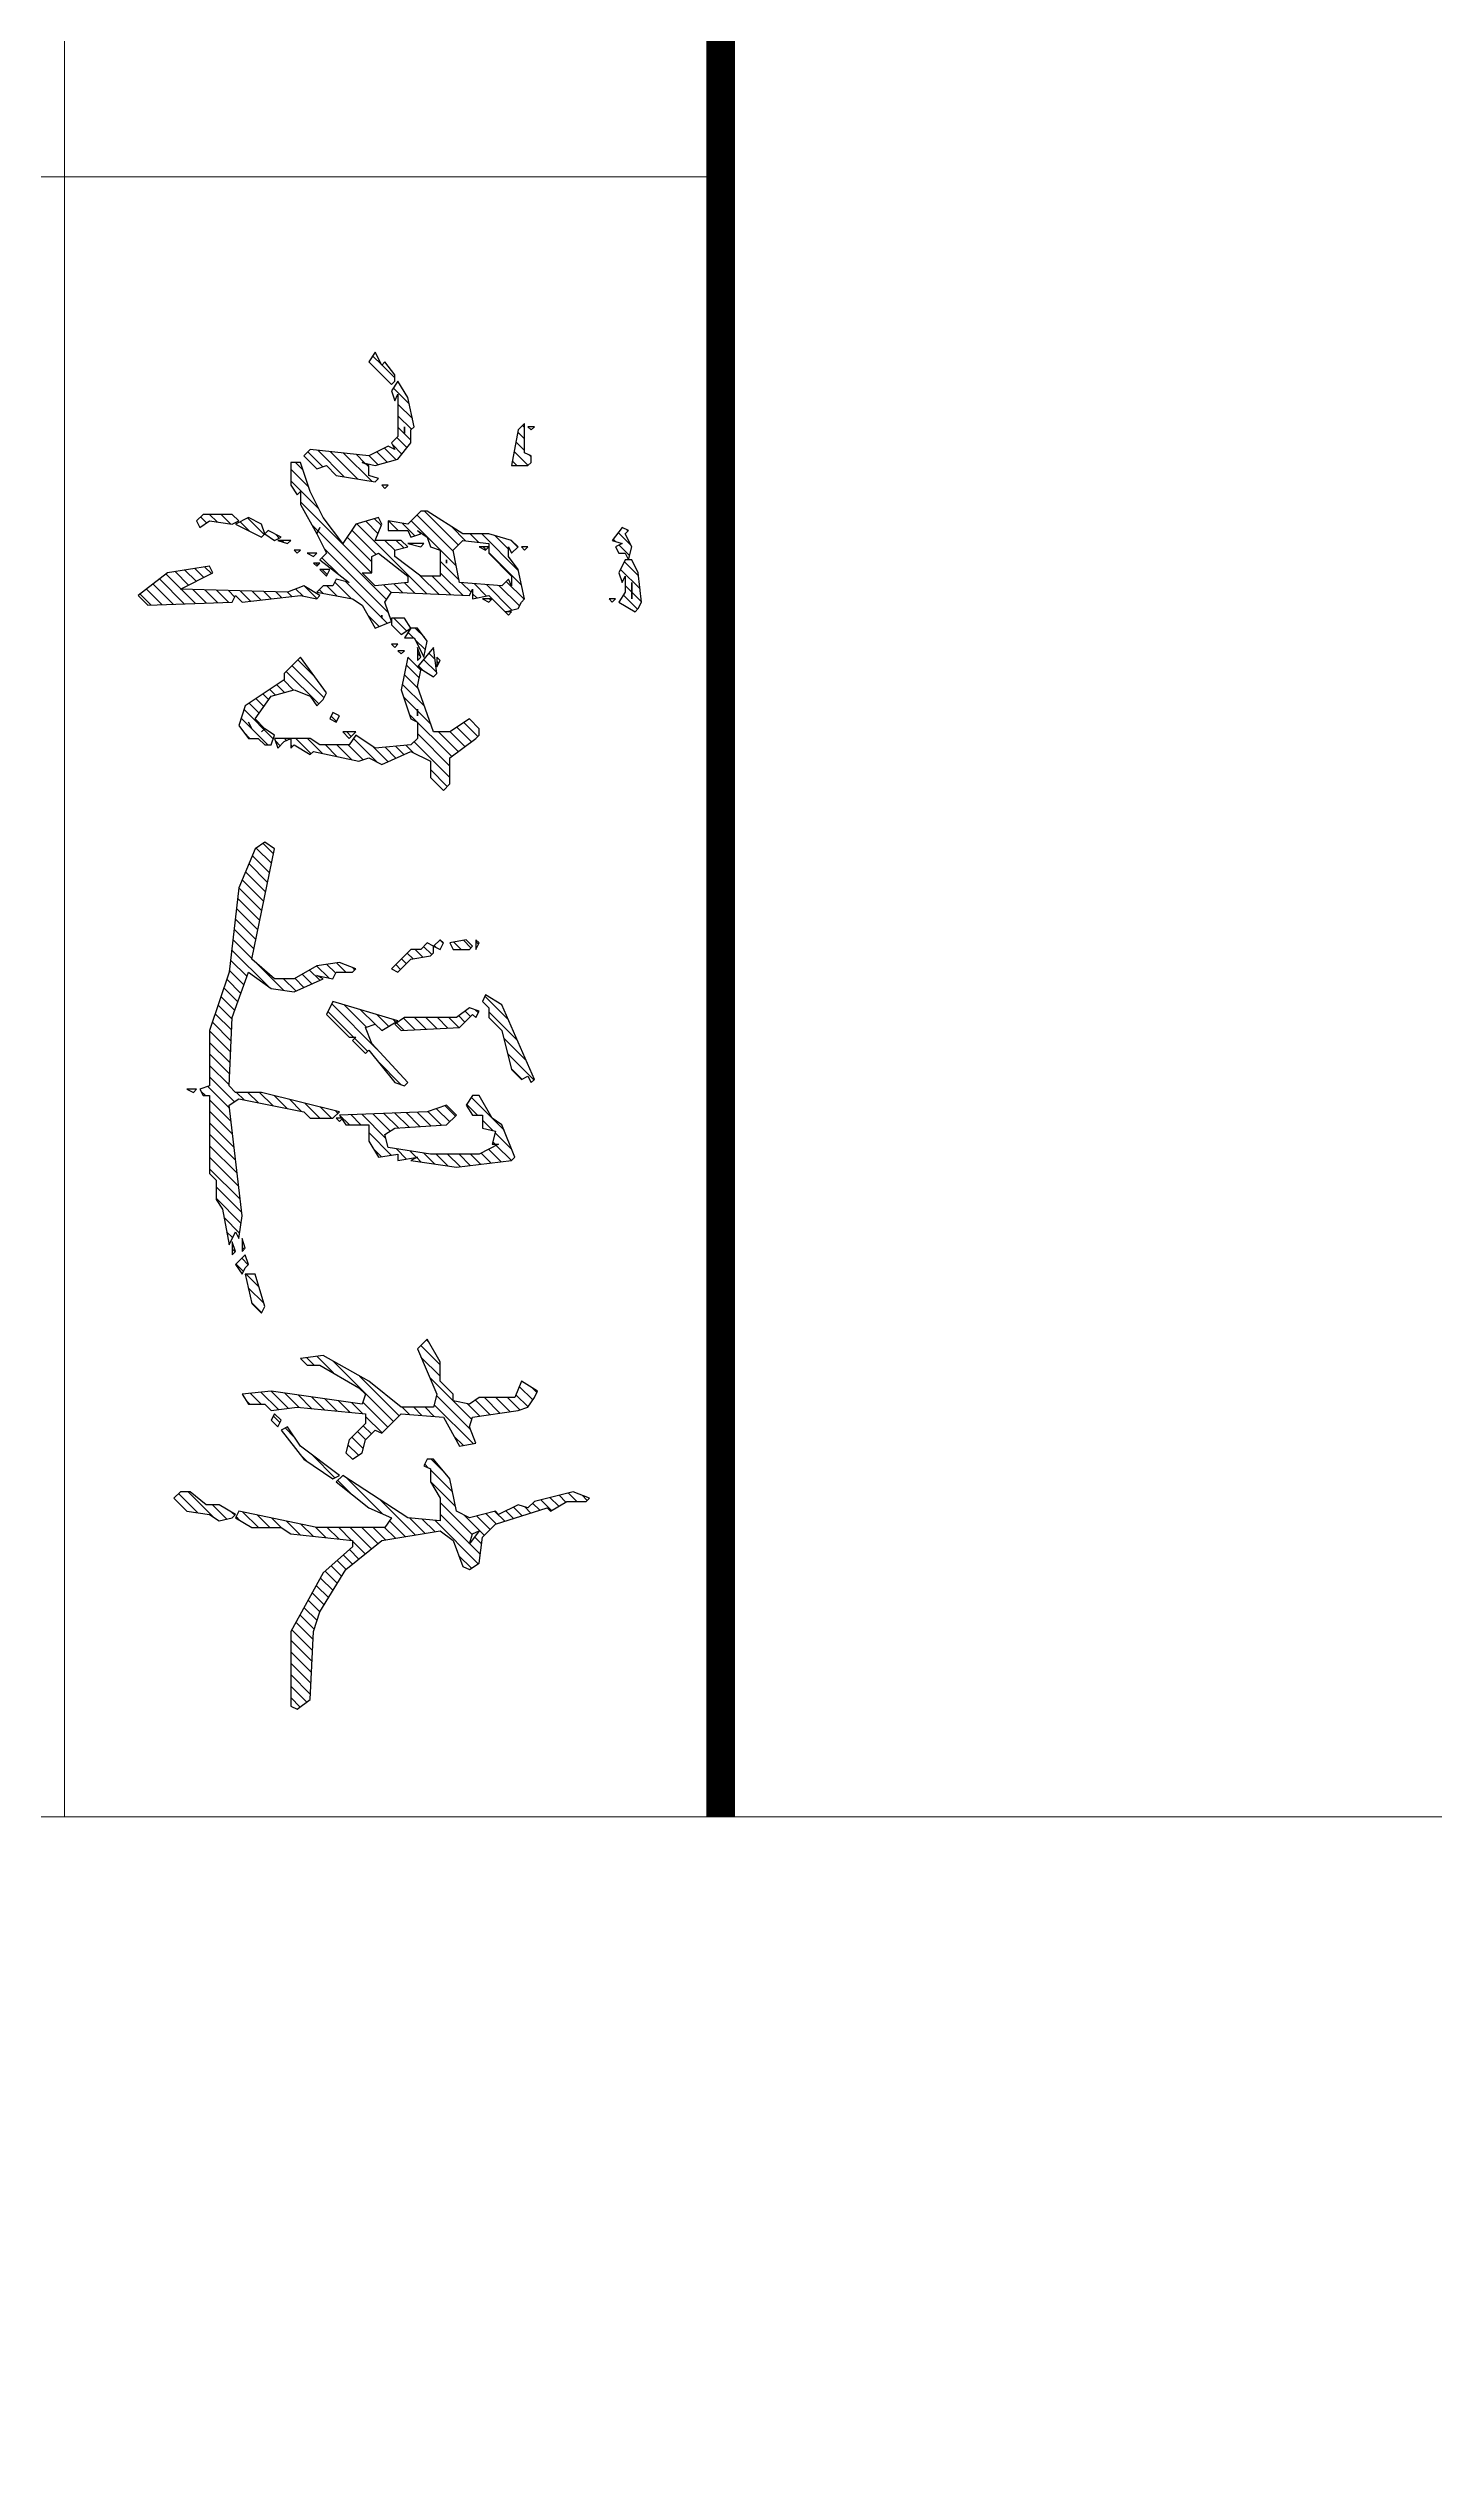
# Model space of a CAD drawing. Header units: millimetres. Extents: x -53295381 to 181933601, y -165 to 204541444.
# Drawn here: x 52137345 to 52145797, y 20950015 to 20964744 of the extents above; entities that cross this region are included whole.
import ezdxf

# ---------------------------------------------------------------- set-up
doc = ezdxf.new("R2010")
doc.units = ezdxf.units.MM
doc.header["$LTSCALE"] = 1000
doc.layers.add('PP-COM', color=7, linetype='Continuous')
doc.layers.add('标注', color=3, linetype='Continuous')
doc.layers.add('PUB_TITLE', color=7, linetype='Continuous', lineweight=20)
doc.styles.add('C', font='c.shx', dxfattribs={"width": 0.75, "height": 3, "bigfont": 'hzk.shx'})
doc.styles.add('HZ', font='rs.shx', dxfattribs={"width": 0.8, "bigfont": 'hztxt.shx'})
doc.styles.add('宋体', font='')
doc.styles.get('宋体').set_extended_font_data('宋体')
doc.dimstyles.new('1', dxfattribs={"dimtxt": 1.5, "dimasz": 2, "dimexe": 1, "dimexo": 0.2, "dimgap": 0.5, "dimtad": 1, "dimdec": 1, "dimzin": 0, "dimdsep": 46, "dimtxsty": '宋体', "dimcen": 0.2, "dimclrd": 3, "dimclre": 3, "dimclrt": 3, "dimadec": 0, "dimazin": 0, "dimtfac": 1, "dimtdec": 1, "dimtofl": 0, "dimtmove": 2, "dimatfit": 3, "dimfxl": 0, "dimtolj": 1, "dimtzin": 0, "dimarcsym": 0})

# ---------------------------------------------------------------- blocks, each defined once
blk = doc.blocks.new('*D53')
at = {"color": 3, "lineweight": -2}
for start, end in [(39.4482, 48.8965), (341.1035, 350.5518)]:
    blk.add_arc((1344.218, 1910.564), 16.999, start, end, dxfattribs=at)
at = {"color": 3}
for points in [[(1357.728, 1921.631), (1356.961, 1921.099), (1358.94, 1919.064)], [(1360.522, 1907.812), (1361.452, 1907.735), (1361.217, 1910.564)]]:
    blk.add_solid(points, dxfattribs=at)
at = {"layer": 'Defpoints', "color": 0}
for p in [(1395.655, 1940.261), (1360.959, 1913.516), (1344.218, 1910.564), (1344.218, 1910.564), (1403.612, 1910.564)]:
    blk.add_point(p, dxfattribs=at)
at = {"color": 3, "insert": (1362.57, 1915.482), "char_height": 3, "attachment_point": 5, "rotation": 285, "style": 'HZ'}
blk.add_mtext('\\A1;α/3', dxfattribs=at)
blk = doc.blocks.new('*D54')
at = {"color": 3, "lineweight": -2}
blk.add_arc((1344.218, 1910.564), 28.56, 5.6194, 84.3806, dxfattribs=at)
at = {"color": 3}
for points in [[(1346.992, 1938.522), (1347.038, 1939.454), (1344.218, 1939.125)], [(1373.108, 1913.384), (1372.175, 1913.338), (1372.779, 1910.564)]]:
    blk.add_solid(points, dxfattribs=at)
at = {"layer": 'Defpoints', "color": 0}
for p in [(1344.218, 1969.958), (1368.952, 1924.845), (1344.218, 1910.564), (1344.218, 1910.564), (1403.612, 1910.564)]:
    blk.add_point(p, dxfattribs=at)
at = {"color": 3, "insert": (1365.828, 1932.174), "char_height": 3, "attachment_point": 5, "rotation": 315, "style": 'HZ'}
blk.add_mtext('\\A1;α', dxfattribs=at)
blk = doc.blocks.new('*D55')
at = {"color": 3, "lineweight": -2}
for start, end in [(69.4333, 78.8666), (11.1334, 20.5667)]:
    blk.add_arc((1344.218, 1910.564), 17.026, start, end, dxfattribs=at)
at = {"color": 3}
for points in [[(1350.399, 1926.927), (1350, 1926.083), (1352.731, 1925.309)], [(1359.737, 1916.346), (1360.581, 1916.745), (1358.963, 1919.077)]]:
    blk.add_solid(points, dxfattribs=at)
at = {"layer": 'Defpoints', "color": 0}
for p in [(1373.915, 1962.001), (1395.655, 1940.261), (1355.162, 1923.607), (1344.218, 1910.564), (1344.218, 1910.564)]:
    blk.add_point(p, dxfattribs=at)
at = {"color": 3, "insert": (1358.072, 1924.056), "char_height": 3, "attachment_point": 5, "rotation": 314.2422, "style": 'HZ'}
blk.add_mtext('\\A1;α/3', dxfattribs=at)
blk = doc.blocks.new('*D27')
at = {"color": 3, "lineweight": -2}
for start, end in [(99.4333, 108.8666), (41.1334, 50.5667)]:
    blk.add_arc((1344.218, 1910.564), 17.026, start, end, dxfattribs=at)
at = {"color": 3}
for points in [[(1341.389, 1927.825), (1341.466, 1926.895), (1344.218, 1927.59)], [(1354.767, 1923.331), (1355.299, 1924.098), (1352.731, 1925.309)]]:
    blk.add_solid(points, dxfattribs=at)
at = {"layer": 'Defpoints', "color": 0}
for p in [(1344.218, 1969.958), (1373.915, 1962.001), (1350.042, 1926.563), (1344.218, 1910.564), (1344.218, 1910.564)]:
    blk.add_point(p, dxfattribs=at)
at = {"color": 3, "insert": (1349.143, 1928.942), "char_height": 3, "attachment_point": 5, "rotation": 345, "style": 'HZ'}
blk.add_mtext('\\A1;α/3', dxfattribs=at)
blk = doc.blocks.new('*D35')
at = {"layer": 'Defpoints', "color": 0}
for p in [(1319.577, 1812.569), (1317.437, 1800.401), (1286.683, 1796.73), (1303.739, 1796.73), (1303.739, 1796.73)]:
    blk.add_point(p, dxfattribs=at)
at = {"layer": '标注', "color": 3, "lineweight": -2}
blk.add_line((1305.739, 1796.73), (1319.92, 1796.73), dxfattribs=at)
for start, end in [(56.3312, 67.6624), (337.3376, 348.6688)]:
    blk.add_arc((1303.739, 1796.73), 14.181, start, end, dxfattribs=at)
at = {"layer": '标注', "color": 3}
for points in [[(1311.896, 1808.894), (1311.305, 1808.172), (1313.766, 1806.758)], [(1317.179, 1793.99), (1318.108, 1793.898), (1317.92, 1796.73)]]:
    blk.add_solid(points, dxfattribs=at)
at = {"layer": '标注', "color": 3, "insert": (1318.688, 1802.922), "char_height": 3, "attachment_point": 5, "rotation": 292.5, "style": 'C'}
blk.add_mtext('\\A1;45°', dxfattribs=at)
blk = doc.blocks.new('谢迎林')
at = {"linetype": 'Continuous'}
h = blk.add_hatch(dxfattribs=at)
h.set_pattern_fill('ANSI31', color=256, scale=88, style=0)
h.set_pattern_definition([(45, (49802.795, -316570.059), (-7.778175, 7.778175), [])])
h.paths.add_polyline_path([(52196.4, -313393.3), (52192, -313388.9), (52192, -313402.1)])
h.paths.add_polyline_path([(52772.8, -313340.5), (52768.4, -313336.1), (52755.2, -313358.1), (52755.2, -313375.7), (52737.6, -313397.7), (52737.6, -313410.9), (52746.4, -313419.7), (52764, -313402.1), (52768.4, -313371.3), (52777.2, -313358.1)])
h.paths.add_polyline_path([(52416.4, -313340.5), (52412, -313336.1), (52398.8, -313340.5)])
h.paths.add_polyline_path([(51426.4, -313340.5), (51422, -313331.7), (51413.2, -313340.5), (51413.2, -313380.1), (51422, -313388.9), (51430.8, -313384.5), (51422, -313371.3)])
h.paths.add_polyline_path([(52412, -313327.3), (52407.6, -313322.9), (52394.4, -313327.3)])
h.paths.add_polyline_path([(52434, -313322.9), (52429.6, -313318.5), (52416.4, -313322.9), (52429.6, -313336.1), (52442.8, -313327.3)])
h.paths.add_polyline_path([(51694.8, -313318.5), (51703.6, -313314.1)], flags=16)
h.paths.add_polyline_path([(52495.6, -313300.9), (52486.8, -313296.5), (52442.8, -313309.7), (52442.8, -313322.9), (52482.4, -313314.1)])
h.paths.add_polyline_path([(51444, -313300.9), (51439.6, -313296.5), (51426.4, -313300.9), (51417.6, -313318.5), (51426.4, -313336.1)])
h.paths.add_polyline_path([(51448.4, -313283.3), (51444, -313274.5), (51435.2, -313292.1), (51439.6, -313296.5)])
h.paths.add_polyline_path([(52649.6, -313278.9), (52640.8, -313274.5), (52632, -313283.3), (52640.8, -313287.7)], flags=17)
h.paths.add_polyline_path([(51721.2, -313270.1), (51716.8, -313261.3), (51716.8, -313283.3), (51730, -313278.9)])
h.paths.add_polyline_path([(51452.8, -313265.7), (51448.4, -313261.3), (51448.4, -313278.9)])
h.paths.add_polyline_path([(51466, -313252.5), (51461.6, -313248.1), (51461.6, -313256.9)], flags=17)
h.paths.add_polyline_path([(51470.4, -313230.5), (51466, -313226.1), (51466, -313239.3)], flags=17)
h.paths.add_polyline_path([(51527.6, -313226.1), (51523.2, -313221.7), (51510, -313243.7), (51518.8, -313265.7), (51514.4, -313410.9), (51492.4, -313366.9), (51483.6, -313371.3), (51492.4, -313428.5), (51523.2, -313468.1), (51536.4, -313454.9), (51532, -313340.5), (51523.2, -313336.1), (51532, -313327.3), (51523.2, -313248.1)])
h.paths.add_polyline_path([(51483.6, -313226.1), (51479.2, -313221.7), (51479.2, -313230.5)], flags=17)
h.paths.add_polyline_path([(51664, -313217.3), (51655.2, -313212.9), (51606.8, -313248.1), (51628.8, -313270.1), (51637.6, -313270.1), (51672.8, -313322.9), (51699.2, -313331.7), (51716.8, -313318.5), (51716.8, -313305.3), (51725.6, -313296.5), (51725.6, -313287.7), (51712.4, -313283.3), (51703.6, -313296.5), (51708, -313300.9), (51703.6, -313296.5), (51690.4, -313309.7), (51659.6, -313287.7), (51650.8, -313256.9), (51659.6, -313234.9), (51672.8, -313226.1)])
h.paths.add_polyline_path([(51496.8, -313212.9), (51488, -313208.5), (51488, -313221.7)], flags=17)
h.paths.add_polyline_path([(52720, -313204.1), (52715.6, -313195.3), (52676, -313248.1), (52649.6, -313265.7), (52654, -313274.5), (52693.6, -313243.7)])
h.paths.add_polyline_path([(51694.8, -313199.7), (51686, -313195.3), (51681.6, -313204.1), (51690.4, -313208.5)], flags=17)
h.paths.add_polyline_path([(52236, -313195.3), (52231.6, -313190.9), (52231.6, -313199.7)], flags=17)
h.paths.add_polyline_path([(51716.8, -313182.1), (51708, -313173.3), (51708, -313190.9)], flags=17)
h.paths.add_polyline_path([(52033.6, -313177.7), (52029.2, -313173.3), (52020.4, -313195.3), (52024.8, -313226.1), (52042.4, -313256.9), (52042.4, -313283.3), (52016, -313314.1), (51866.4, -313283.3), (51857.6, -313296.5), (51866.4, -313309.7), (51919.2, -313331.7), (52033.6, -313344.9), (52112.8, -313371.3), (52187.6, -313371.3), (52192, -313384.5), (52200.8, -313380.1), (52200.8, -313371.3), (52306.4, -313371.3), (52315.2, -313362.5), (52341.6, -313362.5), (52354.8, -313353.7), (52403.2, -313344.9), (52385.6, -313336.1), (52394.4, -313331.7), (52363.6, -313327.3), (52214, -313344.9), (52205.2, -313331.7), (52222.8, -313243.7), (52231.6, -313234.9), (52231.6, -313204.1), (52222.8, -313195.3), (52196.4, -313300.9), (52196.4, -313336.1), (52187.6, -313344.9), (52095.2, -313340.5), (52033.6, -313318.5), (52055.6, -313287.7), (52060, -313256.9), (52042.4, -313217.3), (52038, -313226.1), (52042.4, -313204.1), (52033.6, -313199.7)])
h.paths.add_polyline_path([(51549.6, -313138.1), (51554, -313138.1)], flags=16)
h.paths.add_polyline_path([(51378, -313133.7), (51373.6, -313129.3), (51373.6, -313138.1)], flags=17)
h.paths.add_polyline_path([(51237.2, -313124.9), (51232.8, -313120.5), (51224, -313120.5), (51206.4, -313133.7), (51210.8, -313138.1), (51193.2, -313146.9), (51206.4, -313155.7)])
h.paths.add_polyline_path([(51593.6, -313120.5), (51589.2, -313116.1), (51589.2, -313124.9)])
h.paths.add_polyline_path([(51602.4, -313111.7), (51598, -313107.3), (51598, -313116.1)])
h.paths.add_polyline_path([(51576, -313111.7), (51567.2, -313098.5), (51554, -313107.3), (51554, -313124.9), (51562.8, -313124.9)])
h.paths.add_polyline_path([(52187.6, -313107.3), (52183.2, -313102.9), (52130.4, -313151.3), (52108.4, -313160.1), (52104, -313146.9), (52112.8, -313138.1), (52099.6, -313116.1), (52073.2, -313204.1), (52090.8, -313212.9), (52121.6, -313182.1), (52121.6, -313173.3), (52126, -313177.7), (52143.6, -313160.1), (52139.2, -313155.7), (52183.2, -313120.5)])
h.paths.add_polyline_path([(51294.4, -313107.3), (51303.2, -313107.3)], flags=16)
h.paths.add_polyline_path([(51496.8, -313102.9), (51505.6, -313102.9), (51510, -313146.9), (51492.4, -313164.5), (51492.4, -313151.3), (51470.4, -313151.3), (51466, -313142.5)], flags=16)
h.paths.add_polyline_path([(51298.8, -313098.5), (51294.4, -313094.1), (51254.8, -313102.9), (51232.8, -313116.1), (51246, -313124.9), (51259.2, -313120.5), (51250.4, -313116.1), (51307.6, -313116.1), (51316.4, -313124.9), (51325.2, -313120.5), (51320.8, -313129.3), (51334, -313155.7), (51325.2, -313234.9), (51334, -313243.7), (51351.6, -313226.1), (51347.2, -313212.9), (51360.4, -313199.7), (51369.2, -313146.9), (51364.8, -313142.5), (51360.4, -313155.7), (51347.2, -313155.7), (51342.8, -313164.5), (51347.2, -313146.9), (51338.4, -313116.1), (51316.4, -313098.5)])
h.paths.add_polyline_path([(51677.2, -313089.7), (51686, -313089.7)], flags=16)
h.paths.add_polyline_path([(51611.2, -313089.7), (51606.8, -313085.3), (51593.6, -313089.7)], flags=17)
h.paths.add_polyline_path([(51598, -313085.3), (51606.8, -313080.9), (51584.8, -313076.5), (51567.2, -313089.7), (51567.2, -313098.5), (51580.4, -313107.3), (51580.4, -313094.1)])
h.paths.add_polyline_path([(51457.2, -313085.3), (51452.8, -313080.9), (51452.8, -313102.9)], flags=17)
h.paths.add_polyline_path([(52011.6, -313072.1), (52007.2, -313067.7), (51998.4, -313067.7), (51994, -313076.5), (52002.8, -313085.3), (52002.8, -313098.5), (52029.2, -313124.9), (52033.6, -313116.1), (52016, -313098.5)])
h.paths.add_polyline_path([(51633.2, -313067.7), (51628.8, -313063.3), (51593.6, -313067.7), (51620, -313089.7)])
h.paths.add_polyline_path([(51620, -313063.3), (51611.2, -313058.9), (51606.8, -313063.3)], flags=17)
h.paths.add_polyline_path([(52002.8, -313058.9), (51994, -313054.5), (51989.6, -313058.9), (51998.4, -313067.7)])
h.paths.add_polyline_path([(51474.8, -313050.1), (51479.2, -313050.1)], flags=16)
h.paths.add_polyline_path([(52002.8, -313019.3), (51998.4, -313014.9), (51989.6, -313023.7), (51994, -313045.7), (52002.8, -313041.3)])
h.paths.add_polyline_path([(52794.8, -313014.9), (52790.4, -313006.1), (52808, -313019.3)], flags=16)
h.paths.add_polyline_path([(52095.2, -313010.5), (52086.4, -313006.1), (52082, -313019.3), (52095.2, -313036.9), (52095.2, -313107.3), (52104, -313120.5), (52112.8, -313111.7), (52108.4, -313032.5), (52090.8, -313014.9)])
h.paths.add_polyline_path([(52002.8, -313010.5), (51994, -313006.1), (51989.6, -313010.5)])
h.paths.add_polyline_path([(51716.8, -313010.5), (51712.4, -313006.1), (51703.6, -313006.1), (51690.4, -313019.3), (51708, -313045.7), (51708, -313067.7), (51646.4, -313089.7), (51624.4, -313085.3), (51606.8, -313102.9), (51650.8, -313111.7), (51690.4, -313098.5), (51694.8, -313089.7), (51716.8, -313089.7), (51725.6, -313098.5), (51730, -313146.9), (51712.4, -313173.3), (51725.6, -313182.1), (51725.6, -313221.7), (51716.8, -313234.9), (51716.8, -313261.3), (51730, -313261.3), (51725.6, -313256.9), (51738.8, -313234.9), (51734.4, -313230.5), (51747.6, -313168.9), (51743.2, -313155.7), (51752, -313138.1), (51734.4, -313098.5), (51747.6, -313072.1), (51769.6, -313072.1), (51787.2, -313054.5), (51778.4, -313045.7), (51743.2, -313045.7)])
h.paths.add_polyline_path([(51461.6, -312997.3), (51457.2, -312992.9), (51457.2, -313006.1)], flags=0)
h.paths.add_polyline_path([(51532, -312992.9), (51527.6, -312988.5), (51527.6, -313001.7)], flags=17)
h.paths.add_polyline_path([(51549.6, -312966.5), (51545.2, -312962.1), (51545.2, -312970.9)], flags=17)
h.paths.add_polyline_path([(52288.8, -312962.1), (52284.4, -312957.7), (52240.4, -312975.3), (52231.6, -312988.5), (52200.8, -313006.1), (52200.8, -313014.9), (52214, -313023.7), (52227.2, -313014.9), (52227.2, -313001.7), (52244.8, -313001.7), (52249.2, -312984.1), (52266.8, -312988.5), (52266.8, -312979.7), (52280, -313006.1), (52280, -313072.1), (52271.2, -313129.3), (52253.6, -313133.7), (52244.8, -313120.5), (52240.4, -313050.1), (52227.2, -313036.9), (52214, -313050.1), (52222.8, -313076.5), (52227.2, -313195.3), (52240.4, -313186.5), (52240.4, -313155.7), (52262.4, -313155.7), (52284.4, -313142.5), (52280, -313116.1), (52288.8, -313116.1), (52284.4, -313089.7), (52288.8, -313098.5), (52297.6, -313036.9)])
h.paths.add_polyline_path([(51496.8, -312962.1), (51510, -312962.1), (51501.2, -312966.5), (51510, -312975.3), (51505.6, -313032.5), (51461.6, -313041.3), (51448.4, -313028.1), (51452.8, -312992.9), (51466, -312992.9)], flags=16)
h.paths.add_polyline_path([(51532, -312948.9), (51527.6, -312944.5), (51488, -312953.3), (51470.4, -312966.5), (51457.2, -312966.5), (51466, -312962.1), (51457.2, -312953.3), (51448.4, -312962.1), (51439.6, -312992.9), (51439.6, -313028.1), (51408.8, -313076.5), (51408.8, -313085.3), (51426.4, -313102.9), (51422, -313129.3), (51435.2, -313129.3), (51435.2, -313102.9), (51444, -313098.5), (51439.6, -313085.3), (51435.2, -313089.7), (51444, -313076.5), (51457.2, -313072.1), (51461.6, -313058.9), (51496.8, -313058.9), (51496.8, -313085.3), (51470.4, -313120.5), (51461.6, -313120.5), (51457.2, -313102.9), (51448.4, -313111.7), (51448.4, -313146.9), (51426.4, -313138.1), (51417.6, -313142.5), (51426.4, -313173.3), (51452.8, -313190.9), (51417.6, -313217.3), (51382.4, -313234.9), (51342.8, -313248.1), (51342.8, -313261.3), (51373.6, -313261.3), (51386.8, -313252.5), (51382.4, -313248.1), (51400, -313248.1), (51439.6, -313226.1), (51430.8, -313221.7), (51439.6, -313226.1), (51466, -313212.9), (51474.8, -313221.7), (51505.6, -313182.1), (51501.2, -313199.7), (51510, -313204.1), (51510, -313217.3), (51518.8, -313226.1), (51527.6, -313177.7), (51536.4, -313164.5), (51567.2, -313146.9), (51558.4, -313124.9), (51532, -313133.7), (51518.8, -313124.9), (51523.2, -313019.3), (51514.4, -313014.9), (51527.6, -313014.9), (51523.2, -312992.9), (51545.2, -312970.9), (51540.8, -312953.3)])
h.paths.add_polyline_path([(51461.6, -312944.5), (51457.2, -312940.1), (51457.2, -312948.9)])
h.paths.add_polyline_path([(51347.2, -312940.1), (51342.8, -312935.7), (51334, -312935.7), (51329.6, -312944.5), (51290, -312944.5), (51298.8, -312953.3), (51347.2, -312962.1)])
h.paths.add_polyline_path([(52183.2, -312935.7), (52178.8, -312931.3), (52077.6, -312975.3), (52064.4, -312997.3), (52073.2, -313001.7), (52082, -312992.9), (52095.2, -312992.9), (52112.8, -312975.3), (52165.6, -312962.1), (52178.8, -312948.9), (52174.4, -312940.1)])
h.paths.add_polyline_path([(51298.8, -312935.7), (51294.4, -312931.3), (51294.4, -312940.1)])
h.paths.add_polyline_path([(52610, -312931.3), (52601.2, -312926.9), (52588, -312948.9), (52610, -312957.7), (52610, -313006.1), (52618.8, -313019.3), (52614.4, -313041.3), (52605.6, -313041.3), (52588, -313058.9), (52561.6, -313058.9), (52530.8, -313076.5), (52544, -313089.7), (52605.6, -313063.3), (52623.2, -313067.7), (52623.2, -313111.7), (52588, -313155.7), (52552.8, -313217.3), (52557.2, -313248.1), (52566, -313239.3), (52566, -313221.7), (52596.8, -313168.9), (52605.6, -313160.1), (52618.8, -313164.5), (52601.2, -313287.7), (52605.6, -313327.3), (52618.8, -313318.5), (52618.8, -313296.5), (52627.6, -313287.7), (52623.2, -313252.5), (52632, -313160.1), (52645.2, -313160.1), (52667.2, -313182.1), (52684.8, -313186.5), (52693.6, -313177.7), (52684.8, -313164.5), (52667.2, -313160.1), (52654, -313146.9), (52658.4, -313138.1), (52632, -313111.7), (52636.4, -313054.5), (52676, -313032.5), (52671.6, -313010.5), (52649.6, -313019.3), (52636.4, -313014.9), (52627.6, -312953.3), (52623.2, -312940.1)])
h.paths.add_polyline_path([(52750.8, -312860.9), (52746.4, -312856.5), (52737.6, -312878.5), (52750.8, -312931.3), (52759.6, -312940.1), (52755.2, -312953.3), (52768.4, -312979.7), (52764, -312984.1), (52772.8, -313019.3), (52764, -313036.9), (52720, -313045.7), (52693.6, -313067.7), (52693.6, -313076.5), (52702.4, -313080.9), (52706.8, -313072.1), (52724.4, -313072.1), (52746.4, -313058.9), (52777.2, -313058.9), (52772.8, -313102.9), (52715.6, -313190.9), (52724.4, -313199.7), (52759.6, -313155.7), (52772.8, -313124.9), (52786, -313133.7), (52786, -313226.1), (52764, -313331.7), (52772.8, -313336.1), (52786, -313314.1), (52786, -313274.5), (52794.8, -313261.3), (52803.6, -313177.7), (52812.4, -313177.7), (52847.6, -313217.3), (52926.8, -313261.3), (53028, -313261.3), (53032.4, -313252.5), (53019.2, -313234.9), (52926.8, -313230.5), (52900.4, -313221.7), (52843.2, -313186.5), (52803.6, -313138.1), (52790.4, -313058.9), (52803.6, -313041.3), (52838.8, -313028.1), (52843.2, -313019.3), (52834.4, -313006.1), (52799.2, -313001.7), (52781.6, -312984.1), (52759.6, -312913.7), (52764, -312909.3), (52750.8, -312887.3)])
h.paths.add_polyline_path([(51532, -312825.7), (51527.6, -312821.3), (51527.6, -312830.1)])
h.paths.add_polyline_path([(51466, -312808.1), (51474.8, -312803.7), (51457.2, -312799.3), (51439.6, -312808.1), (51435.2, -312803.7), (51430.8, -312812.5), (51448.4, -312825.7), (51452.8, -312812.5), (51457.2, -312821.3), (51466, -312816.9)])
h.paths.add_polyline_path([(51505.6, -312799.3), (51527.6, -312799.3)], flags=16)
h.paths.add_polyline_path([(51540.8, -312790.5), (51532, -312786.1), (51492.4, -312790.5), (51474.8, -312799.3), (51474.8, -312808.1), (51492.4, -312816.9), (51505.6, -312812.5), (51496.8, -312808.1), (51518.8, -312808.1), (51532, -312816.9), (51545.2, -312794.9)])
for points in [[(51466, -312808.1), (51474.8, -312803.7), (51457.2, -312799.3), (51439.6, -312808.1), (51435.2, -312803.7), (51430.8, -312812.5), (51448.4, -312825.7), (51452.8, -312812.5), (51457.2, -312821.3), (51466, -312816.9), (51466, -312808.1)], [(51540.8, -312790.5), (51532, -312786.1), (51492.4, -312790.5), (51474.8, -312799.3), (51474.8, -312808.1), (51492.4, -312816.9), (51505.6, -312812.5), (51496.8, -312808.1), (51518.8, -312808.1), (51532, -312816.9), (51545.2, -312794.9), (51540.8, -312790.5)], [(51505.6, -312799.3), (51527.6, -312799.3), (51505.6, -312799.3)], [(51532, -312825.7), (51527.6, -312821.3), (51527.6, -312830.1), (51532, -312825.7)], [(52750.8, -312860.9), (52746.4, -312856.5), (52737.6, -312878.5), (52750.8, -312931.3), (52759.6, -312940.1), (52755.2, -312953.3), (52768.4, -312979.7), (52764, -312984.1), (52772.8, -313019.3), (52764, -313036.9), (52720, -313045.7), (52693.6, -313067.7), (52693.6, -313076.5), (52702.4, -313080.9), (52706.8, -313072.1), (52724.4, -313072.1), (52746.4, -313058.9), (52777.2, -313058.9), (52772.8, -313102.9), (52715.6, -313190.9), (52724.4, -313199.7), (52759.6, -313155.7), (52772.8, -313124.9), (52786, -313133.7), (52786, -313226.1), (52764, -313331.7), (52772.8, -313336.1), (52786, -313314.1), (52786, -313274.5), (52794.8, -313261.3), (52803.6, -313177.7), (52812.4, -313177.7), (52847.6, -313217.3), (52926.8, -313261.3), (53028, -313261.3), (53032.4, -313252.5), (53019.2, -313234.9), (52926.8, -313230.5), (52900.4, -313221.7), (52843.2, -313186.5), (52803.6, -313138.1), (52790.4, -313058.9), (52803.6, -313041.3), (52838.8, -313028.1), (52843.2, -313019.3), (52834.4, -313006.1), (52799.2, -313001.7), (52781.6, -312984.1), (52759.6, -312913.7), (52764, -312909.3), (52750.8, -312887.3), (52750.8, -312860.9)], [(51298.8, -312935.7), (51294.4, -312931.3), (51294.4, -312940.1), (51298.8, -312935.7)], [(52183.2, -312935.7), (52178.8, -312931.3), (52077.6, -312975.3), (52064.4, -312997.3), (52073.2, -313001.7), (52082, -312992.9), (52095.2, -312992.9), (52112.8, -312975.3), (52165.6, -312962.1), (52178.8, -312948.9), (52174.4, -312940.1), (52183.2, -312935.7)], [(52610, -312931.3), (52601.2, -312926.9), (52588, -312948.9), (52610, -312957.7), (52610, -313006.1), (52618.8, -313019.3), (52614.4, -313041.3), (52605.6, -313041.3), (52588, -313058.9), (52561.6, -313058.9), (52530.8, -313076.5), (52544, -313089.7), (52605.6, -313063.3), (52623.2, -313067.7), (52623.2, -313111.7), (52588, -313155.7), (52552.8, -313217.3), (52557.2, -313248.1), (52566, -313239.3), (52566, -313221.7), (52596.8, -313168.9), (52605.6, -313160.1), (52618.8, -313164.5), (52601.2, -313287.7), (52605.6, -313327.3), (52618.8, -313318.5), (52618.8, -313296.5), (52627.6, -313287.7), (52623.2, -313252.5), (52632, -313160.1), (52645.2, -313160.1), (52667.2, -313182.1), (52684.8, -313186.5), (52693.6, -313177.7), (52684.8, -313164.5), (52667.2, -313160.1), (52654, -313146.9), (52658.4, -313138.1), (52632, -313111.7), (52636.4, -313054.5), (52676, -313032.5), (52671.6, -313010.5), (52649.6, -313019.3), (52636.4, -313014.9), (52627.6, -312953.3), (52623.2, -312940.1), (52610, -312931.3)], [(51347.2, -312940.1), (51342.8, -312935.7), (51334, -312935.7), (51329.6, -312944.5), (51290, -312944.5), (51298.8, -312953.3), (51347.2, -312962.1), (51347.2, -312940.1)], [(51532, -312948.9), (51527.6, -312944.5), (51488, -312953.3), (51470.4, -312966.5), (51457.2, -312966.5), (51466, -312962.1), (51457.2, -312953.3), (51448.4, -312962.1), (51439.6, -312992.9), (51439.6, -313028.1), (51408.8, -313076.5), (51408.8, -313085.3), (51426.4, -313102.9), (51422, -313129.3), (51435.2, -313129.3), (51435.2, -313102.9), (51444, -313098.5), (51439.6, -313085.3), (51435.2, -313089.7), (51444, -313076.5), (51457.2, -313072.1), (51461.6, -313058.9), (51496.8, -313058.9), (51496.8, -313085.3), (51470.4, -313120.5), (51461.6, -313120.5), (51457.2, -313102.9), (51448.4, -313111.7), (51448.4, -313146.9), (51426.4, -313138.1), (51417.6, -313142.5), (51426.4, -313173.3), (51452.8, -313190.9), (51417.6, -313217.3), (51382.4, -313234.9), (51342.8, -313248.1), (51342.8, -313261.3), (51373.6, -313261.3), (51386.8, -313252.5), (51382.4, -313248.1), (51400, -313248.1), (51439.6, -313226.1), (51430.8, -313221.7), (51439.6, -313226.1), (51466, -313212.9), (51474.8, -313221.7), (51505.6, -313182.1), (51501.2, -313199.7), (51510, -313204.1), (51510, -313217.3), (51518.8, -313226.1), (51527.6, -313177.7), (51536.4, -313164.5), (51567.2, -313146.9), (51558.4, -313124.9), (51532, -313133.7), (51518.8, -313124.9), (51523.2, -313019.3), (51514.4, -313014.9), (51527.6, -313014.9), (51523.2, -312992.9), (51545.2, -312970.9), (51540.8, -312953.3), (51532, -312948.9)], [(51496.8, -312962.1), (51510, -312962.1), (51501.2, -312966.5), (51510, -312975.3), (51505.6, -313032.5), (51461.6, -313041.3), (51448.4, -313028.1), (51452.8, -312992.9), (51466, -312992.9), (51496.8, -312962.1)], [(51461.6, -312944.5), (51457.2, -312940.1), (51457.2, -312948.9), (51461.6, -312944.5)], [(51549.6, -312966.5), (51545.2, -312962.1), (51545.2, -312970.9), (51549.6, -312966.5)], [(52288.8, -312962.1), (52284.4, -312957.7), (52240.4, -312975.3), (52231.6, -312988.5), (52200.8, -313006.1), (52200.8, -313014.9), (52214, -313023.7), (52227.2, -313014.9), (52227.2, -313001.7), (52244.8, -313001.7), (52249.2, -312984.1), (52266.8, -312988.5), (52266.8, -312979.7), (52280, -313006.1), (52280, -313072.1), (52271.2, -313129.3), (52253.6, -313133.7), (52244.8, -313120.5), (52240.4, -313050.1), (52227.2, -313036.9), (52214, -313050.1), (52222.8, -313076.5), (52227.2, -313195.3), (52240.4, -313186.5), (52240.4, -313155.7), (52262.4, -313155.7), (52284.4, -313142.5), (52280, -313116.1), (52288.8, -313116.1), (52284.4, -313089.7), (52288.8, -313098.5), (52297.6, -313036.9), (52288.8, -312962.1)], [(51461.6, -312997.3), (51457.2, -312992.9), (51457.2, -313006.1), (51461.6, -312997.3)], [(51532, -312992.9), (51527.6, -312988.5), (51527.6, -313001.7), (51532, -312992.9)], [(51716.8, -313010.5), (51712.4, -313006.1), (51703.6, -313006.1), (51690.4, -313019.3), (51708, -313045.7), (51708, -313067.7), (51646.4, -313089.7), (51624.4, -313085.3), (51606.8, -313102.9), (51650.8, -313111.7), (51690.4, -313098.5), (51694.8, -313089.7), (51716.8, -313089.7), (51725.6, -313098.5), (51730, -313146.9), (51712.4, -313173.3), (51725.6, -313182.1), (51725.6, -313221.7), (51716.8, -313234.9), (51716.8, -313261.3), (51730, -313261.3), (51725.6, -313256.9), (51738.8, -313234.9), (51734.4, -313230.5), (51747.6, -313168.9), (51743.2, -313155.7), (51752, -313138.1), (51734.4, -313098.5), (51747.6, -313072.1), (51769.6, -313072.1), (51787.2, -313054.5), (51778.4, -313045.7), (51743.2, -313045.7), (51716.8, -313010.5)], [(52002.8, -313010.5), (51994, -313006.1), (51989.6, -313010.5), (52002.8, -313010.5)], [(52002.8, -313019.3), (51998.4, -313014.9), (51989.6, -313023.7), (51994, -313045.7), (52002.8, -313041.3), (52002.8, -313019.3)], [(52095.2, -313010.5), (52086.4, -313006.1), (52082, -313019.3), (52095.2, -313036.9), (52095.2, -313107.3), (52104, -313120.5), (52112.8, -313111.7), (52108.4, -313032.5), (52090.8, -313014.9), (52095.2, -313010.5)], [(52794.8, -313014.9), (52790.4, -313006.1), (52808, -313019.3), (52794.8, -313014.9)], [(51474.8, -313050.1), (51479.2, -313050.1), (51474.8, -313050.1)], [(51633.2, -313067.7), (51628.8, -313063.3), (51593.6, -313067.7), (51620, -313089.7), (51633.2, -313067.7)], [(51620, -313063.3), (51611.2, -313058.9), (51606.8, -313063.3), (51620, -313063.3)], [(52002.8, -313058.9), (51994, -313054.5), (51989.6, -313058.9), (51998.4, -313067.7), (52002.8, -313058.9)], [(51298.8, -313098.5), (51294.4, -313094.1), (51254.8, -313102.9), (51232.8, -313116.1), (51246, -313124.9), (51259.2, -313120.5), (51250.4, -313116.1), (51307.6, -313116.1), (51316.4, -313124.9), (51325.2, -313120.5), (51320.8, -313129.3), (51334, -313155.7), (51325.2, -313234.9), (51334, -313243.7), (51351.6, -313226.1), (51347.2, -313212.9), (51360.4, -313199.7), (51369.2, -313146.9), (51364.8, -313142.5), (51360.4, -313155.7), (51347.2, -313155.7), (51342.8, -313164.5), (51347.2, -313146.9), (51338.4, -313116.1), (51316.4, -313098.5), (51298.8, -313098.5)], [(51457.2, -313085.3), (51452.8, -313080.9), (51452.8, -313102.9), (51457.2, -313085.3)], [(51576, -313111.7), (51567.2, -313098.5), (51554, -313107.3), (51554, -313124.9), (51562.8, -313124.9), (51576, -313111.7)], [(51598, -313085.3), (51606.8, -313080.9), (51584.8, -313076.5), (51567.2, -313089.7), (51567.2, -313098.5), (51580.4, -313107.3), (51580.4, -313094.1), (51598, -313085.3)], [(51611.2, -313089.7), (51606.8, -313085.3), (51593.6, -313089.7), (51611.2, -313089.7)], [(51677.2, -313089.7), (51686, -313089.7), (51677.2, -313089.7)], [(52011.6, -313072.1), (52007.2, -313067.7), (51998.4, -313067.7), (51994, -313076.5), (52002.8, -313085.3), (52002.8, -313098.5), (52029.2, -313124.9), (52033.6, -313116.1), (52016, -313098.5), (52011.6, -313072.1)], [(51237.2, -313124.9), (51232.8, -313120.5), (51224, -313120.5), (51206.4, -313133.7), (51210.8, -313138.1), (51193.2, -313146.9), (51206.4, -313155.7), (51237.2, -313124.9)], [(51294.4, -313107.3), (51303.2, -313107.3), (51294.4, -313107.3)], [(51378, -313133.7), (51373.6, -313129.3), (51373.6, -313138.1), (51378, -313133.7)], [(51496.8, -313102.9), (51505.6, -313102.9), (51510, -313146.9), (51492.4, -313164.5), (51492.4, -313151.3), (51470.4, -313151.3), (51466, -313142.5), (51496.8, -313102.9)], [(51593.6, -313120.5), (51589.2, -313116.1), (51589.2, -313124.9), (51593.6, -313120.5)], [(51602.4, -313111.7), (51598, -313107.3), (51598, -313116.1), (51602.4, -313111.7)], [(52187.6, -313107.3), (52183.2, -313102.9), (52130.4, -313151.3), (52108.4, -313160.1), (52104, -313146.9), (52112.8, -313138.1), (52099.6, -313116.1), (52073.2, -313204.1), (52090.8, -313212.9), (52121.6, -313182.1), (52121.6, -313173.3), (52126, -313177.7), (52143.6, -313160.1), (52139.2, -313155.7), (52183.2, -313120.5), (52187.6, -313107.3)], [(51549.6, -313138.1), (51554, -313138.1), (51549.6, -313138.1)], [(51694.8, -313199.7), (51686, -313195.3), (51681.6, -313204.1), (51690.4, -313208.5), (51694.8, -313199.7)], [(51716.8, -313182.1), (51708, -313173.3), (51708, -313190.9), (51716.8, -313182.1)], [(52033.6, -313177.7), (52029.2, -313173.3), (52020.4, -313195.3), (52024.8, -313226.1), (52042.4, -313256.9), (52042.4, -313283.3), (52016, -313314.1), (51866.4, -313283.3), (51857.6, -313296.5), (51866.4, -313309.7), (51919.2, -313331.7), (52033.6, -313344.9), (52112.8, -313371.3), (52187.6, -313371.3), (52192, -313384.5), (52200.8, -313380.1), (52200.8, -313371.3), (52306.4, -313371.3), (52315.2, -313362.5), (52341.6, -313362.5), (52354.8, -313353.7), (52403.2, -313344.9), (52385.6, -313336.1), (52394.4, -313331.7), (52363.6, -313327.3), (52214, -313344.9), (52205.2, -313331.7), (52222.8, -313243.7), (52231.6, -313234.9), (52231.6, -313204.1), (52222.8, -313195.3), (52196.4, -313300.9), (52196.4, -313336.1), (52187.6, -313344.9), (52095.2, -313340.5), (52033.6, -313318.5), (52055.6, -313287.7), (52060, -313256.9), (52042.4, -313217.3), (52038, -313226.1), (52042.4, -313204.1), (52033.6, -313199.7), (52033.6, -313177.7)], [(52236, -313195.3), (52231.6, -313190.9), (52231.6, -313199.7), (52236, -313195.3)], [(52720, -313204.1), (52715.6, -313195.3), (52676, -313248.1), (52649.6, -313265.7), (52654, -313274.5), (52693.6, -313243.7), (52720, -313204.1)], [(51470.4, -313230.5), (51466, -313226.1), (51466, -313239.3), (51470.4, -313230.5)], [(51483.6, -313226.1), (51479.2, -313221.7), (51479.2, -313230.5), (51483.6, -313226.1)], [(51527.6, -313226.1), (51523.2, -313221.7), (51510, -313243.7), (51518.8, -313265.7), (51514.4, -313410.9), (51492.4, -313366.9), (51483.6, -313371.3), (51492.4, -313428.5), (51523.2, -313468.1), (51536.4, -313454.9), (51532, -313340.5), (51523.2, -313336.1), (51532, -313327.3), (51523.2, -313248.1), (51527.6, -313226.1)], [(51496.8, -313212.9), (51488, -313208.5), (51488, -313221.7), (51496.8, -313212.9)], [(51664, -313217.3), (51655.2, -313212.9), (51606.8, -313248.1), (51628.8, -313270.1), (51637.6, -313270.1), (51672.8, -313322.9), (51699.2, -313331.7), (51716.8, -313318.5), (51716.8, -313305.3), (51725.6, -313296.5), (51725.6, -313287.7), (51712.4, -313283.3), (51703.6, -313296.5), (51708, -313300.9), (51703.6, -313296.5), (51690.4, -313309.7), (51659.6, -313287.7), (51650.8, -313256.9), (51659.6, -313234.9), (51672.8, -313226.1), (51664, -313217.3)], [(51452.8, -313265.7), (51448.4, -313261.3), (51448.4, -313278.9), (51452.8, -313265.7)], [(51466, -313252.5), (51461.6, -313248.1), (51461.6, -313256.9), (51466, -313252.5)], [(51721.2, -313270.1), (51716.8, -313261.3), (51716.8, -313283.3), (51730, -313278.9), (51721.2, -313270.1)], [(51448.4, -313283.3), (51444, -313274.5), (51435.2, -313292.1), (51439.6, -313296.5), (51448.4, -313283.3)], [(52649.6, -313278.9), (52640.8, -313274.5), (52632, -313283.3), (52640.8, -313287.7), (52649.6, -313278.9)], [(51444, -313300.9), (51439.6, -313296.5), (51426.4, -313300.9), (51417.6, -313318.5), (51426.4, -313336.1), (51444, -313300.9)], [(51694.8, -313318.5), (51703.6, -313314.1), (51694.8, -313318.5)], [(52412, -313327.3), (52407.6, -313322.9), (52394.4, -313327.3), (52412, -313327.3)], [(52434, -313322.9), (52429.6, -313318.5), (52416.4, -313322.9), (52429.6, -313336.1), (52442.8, -313327.3), (52434, -313322.9)], [(52495.6, -313300.9), (52486.8, -313296.5), (52442.8, -313309.7), (52442.8, -313322.9), (52482.4, -313314.1), (52495.6, -313300.9)], [(51426.4, -313340.5), (51422, -313331.7), (51413.2, -313340.5), (51413.2, -313380.1), (51422, -313388.9), (51430.8, -313384.5), (51422, -313371.3), (51426.4, -313340.5)], [(52416.4, -313340.5), (52412, -313336.1), (52398.8, -313340.5), (52416.4, -313340.5)], [(52772.8, -313340.5), (52768.4, -313336.1), (52755.2, -313358.1), (52755.2, -313375.7), (52737.6, -313397.7), (52737.6, -313410.9), (52746.4, -313419.7), (52764, -313402.1), (52768.4, -313371.3), (52777.2, -313358.1), (52772.8, -313340.5)], [(52196.4, -313393.3), (52192, -313388.9), (52192, -313402.1), (52196.4, -313393.3)]]:
    blk.add_lwpolyline(points, dxfattribs=at)
blk = doc.blocks.new('6.0f')
at = {"layer": 'PUB_TITLE'}
for p, q in [((50753607.3, 21041825.1), (50753607.3, 21035825.1)), ((50742407.3, 21035825.1), (50782407.3, 21035825.1))]:
    blk.add_line(p, q, dxfattribs=at)
blk.add_lwpolyline([(50742407.3, 21041825.1), (50742407.3, 21035825.1), (50782407.3, 21035825.1), (50782407.3, 21041825.1)], close=True, dxfattribs=at)
at = {"layer": 'PUB_TITLE', "const_width": 35}
blk.add_lwpolyline([(50754407.3, 21041825.1), (50754407.3, 21035825.1)], dxfattribs=at)
at = {"layer": 'PUB_TITLE'}
blk.add_lwpolyline([(50748807.3, 21037825.1), (50754407.3, 21037825.1)], dxfattribs=at)
at = {"color": 0, "xscale": 0.9, "yscale": 0.9, "zscale": 0.9, "rotation": 270}
blk.add_blockref('谢迎林', (51035818.2, 21083685.5, -1530834), dxfattribs=at)
blk = doc.blocks.new('伸缩缝')
for base, line1, line2, text, picture, middle in [((1350.042, 1926.563), ((1344.218, 1910.564), (1373.915, 1962.001)), ((1344.218, 1910.564), (1344.218, 1969.958)), 'α/3', '*D27', (1349.143, 1928.942)), ((1368.952, 1924.845), ((1344.218, 1910.564), (1403.612, 1910.564)), ((1344.218, 1910.564), (1344.218, 1969.958)), 'α', '*D54', (1365.828, 1932.174)), ((1355.162, 1923.607), ((1344.218, 1910.564), (1395.655, 1940.261)), ((1344.218, 1910.564), (1373.915, 1962.001)), 'α/3', '*D55', (1358.072, 1924.056)), ((1360.959, 1913.516), ((1344.218, 1910.564), (1403.612, 1910.564)), ((1344.218, 1910.564), (1395.655, 1940.261)), 'α/3', '*D53', (1362.57, 1915.482))]:
    dim = blk.add_angular_dim_2l(base=base, line1=line1, line2=line2, text=text, dimstyle='1', override={"dimexe": 4, "dimexo": 4, "dimtxsty": 'HZ', "dimdle": 4, "dimadec": 1})
    dim.commit()
    dim.dimension.update_dxf_attribs({"geometry": picture, "text_midpoint": middle, "dimtype": 130})
at = {"layer": '标注'}
dim = blk.add_angular_dim_2l(base=(1317.437, 1800.401), line1=((1286.683, 1796.73), (1303.739, 1796.73)), line2=((1319.577, 1812.569), (1303.739, 1796.73)), dimstyle='1', dxfattribs=at)
dim.commit()
dim.dimension.update_dxf_attribs({"geometry": '*D35', "text_midpoint": (1318.688, 1802.922), "dimtype": 130})

msp = doc.modelspace()

# ---------------------------------------------------------------- block references
at = {"xscale": 5, "yscale": 5, "zscale": 5}
msp.add_blockref('6.0f', (-201630592.176, -84225166.409), dxfattribs=at)
at = {"layer": 'PP-COM', "xscale": 321.4285737276077, "yscale": 321.4285712242126, "zscale": 321.4285714284524}
msp.add_blockref('伸缩缝', (51796714.498, 20476148.395), dxfattribs=at)

doc.saveas('drawing.dxf')
